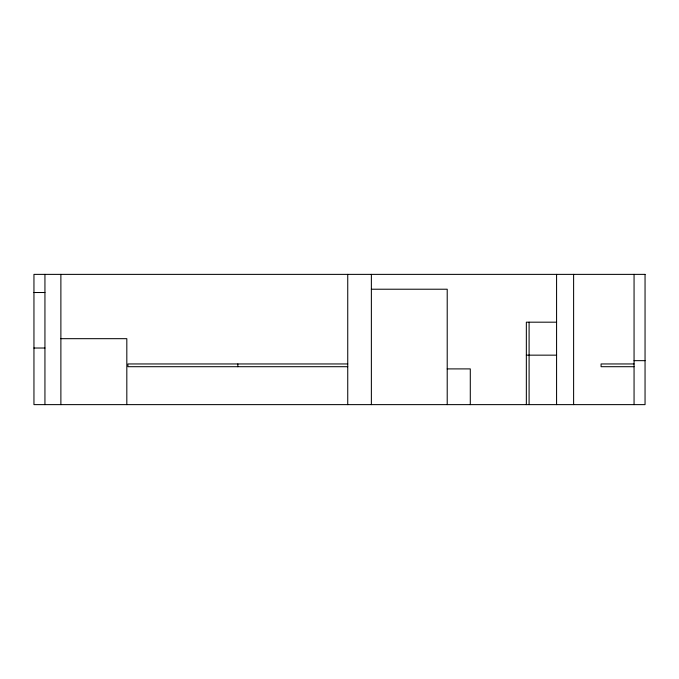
<?xml version="1.0" encoding="UTF-8"?>
<svg xmlns="http://www.w3.org/2000/svg" width="679" height="679" viewBox="0 0 679 679"><rect width="100%" height="100%" fill="white"/><g stroke="black" fill="none" stroke-linecap="round" stroke-linejoin="round"><path stroke-width="1.02" d="M371.371 289.22L447.215 289.22L447.215 404.625M33.95 292.513L44.941 292.513M556.576 322.186L526.344 322.186L526.344 404.625M60.881 338.677L126.82 338.677L126.82 404.625M33.95 348.021L44.941 348.021M526.344 355.159L556.576 355.159M634.059 360.659L645.05 360.659M347.741 363.952L127.924 363.952L127.924 366.702L347.741 366.702M634.059 363.952L601.085 363.952L601.085 366.702L634.059 366.702M447.215 368.901L470.292 368.901L470.292 404.625M634.059 274.375L634.059 404.625M573.611 274.375L573.611 404.625M556.576 274.375L556.576 404.625M529.094 322.186L529.094 404.625M371.371 274.375L371.371 404.625M347.741 274.375L347.741 404.625M237.837 363.952L237.837 366.702M60.881 274.375L60.881 404.625M44.941 274.375L44.941 404.625M645.05 274.375L33.95 274.375L33.95 404.625L645.05 404.625L645.05 274.375"/></g></svg>
